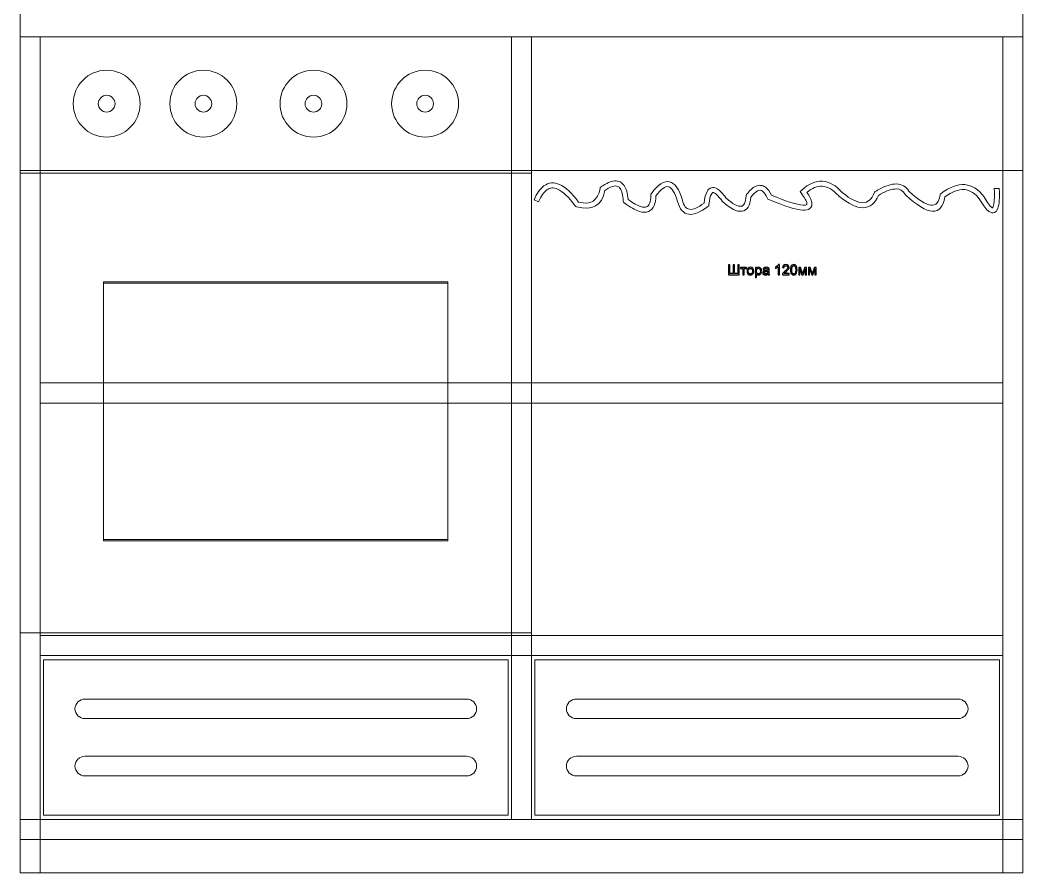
# Model space of a CAD drawing. Header units: millimetres. Extents: x -1744 to 2824, y -3870 to 2862.
# Drawn here: x 23 to 623, y 1862 to 2372 of the extents above; entities that cross this region are included whole.
import ezdxf

# ---------------------------------------------------------------- set-up
doc = ezdxf.new("R2010")
doc.units = ezdxf.units.MM
doc.header["$MEASUREMENT"] = 0
doc.layers.add('layer 1', color=7, linetype='Continuous')

msp = doc.modelspace()

# ---------------------------------------------------------------- linework, layer by layer
at = {"layer": 'layer 1', "color": 8, "lineweight": 20}
for points in [[(22.9706, 2361.7149), (622.9706, 2361.7149), (622.9706, 2381.7149), (22.9706, 2381.7149), (22.9706, 2361.7149)], [(22.9706, 1861.7149), (34.9706, 1861.7149), (34.9706, 2361.7149), (22.9706, 2361.7149), (22.9706, 1861.7149)], [(316.9706, 1893.7149), (328.9706, 1893.7149), (328.9706, 2361.7149), (316.9706, 2361.7149), (316.9706, 1893.7149)], [(610.9706, 1861.7149), (622.9706, 1861.7149), (622.9706, 2361.7149), (610.9706, 2361.7149), (610.9706, 1861.7149)], [(34.9706, 2142.7149), (610.9706, 2142.7149), (610.9706, 2154.7149), (34.9706, 2154.7149), (34.9706, 2142.7149)], [(34.9706, 1991.7149), (610.9706, 1991.7149), (610.9706, 2003.7149), (34.9706, 2003.7149), (34.9706, 1991.7149)], [(22.9706, 1881.7149), (622.9706, 1881.7149), (622.9706, 1893.7149), (22.9706, 1893.7149), (22.9706, 1881.7149)]]:
    msp.add_lwpolyline(points, close=True, dxfattribs=at)
at = {"layer": 'layer 1', "color": 253, "lineweight": 20}
msp.add_lwpolyline([(22.9706, 2281.7149), (622.9706, 2281.7149), (622.9706, 2361.7149), (22.9706, 2361.7149), (22.9706, 2281.7149)], close=True, dxfattribs=at)
at = {"layer": 'layer 1', "color": 242, "lineweight": 20}
msp.add_lwpolyline([(72.9705, 2060.2149), (278.9705, 2060.2149), (278.9705, 2215.2149), (72.9705, 2215.2149), (72.9705, 2060.2149)], close=True, dxfattribs=at)
at = {"layer": 'layer 1', "color": 250, "lineweight": 20}
msp.add_open_spline([(176.1369, 2782.2516), (190.3444, 2827.6287), (250.6866, 2861.7149), (322.9706, 2861.7149), (322.9706, 2861.7149), (395.2546, 2861.7149), (455.5968, 2827.6287), (469.8043, 2782.2516), (469.8043, 2782.2516), (470.4005, 2780.3474), (471.9504, 2779.0437), (473.9291, 2778.7866), (473.9291, 2778.7866), (475.9062, 2778.5297), (477.7386, 2779.392), (478.8019, 2781.0782), (478.8019, 2781.0782), (488.6797, 2796.7417), (586.2817, 2822.3464), (622.9706, 2721.7149), (622.9706, 2721.7149), (622.9706, 2721.7149), (622.9706, 1861.7149), (622.9706, 1861.7149), (622.9706, 1861.7149), (622.9706, 1861.7149), (322.9706, 1861.7149), (322.9706, 1861.7149), (322.9706, 1861.7149), (322.9706, 1861.7149), (22.9706, 1861.7149), (22.9706, 1861.7149), (22.9706, 1861.7149), (22.9706, 1861.7149), (22.9706, 2721.7149), (22.9706, 2721.7149), (22.9706, 2721.7149), (59.6595, 2822.3464), (157.2615, 2796.7417), (167.1393, 2781.0782), (167.1393, 2781.0782), (168.2026, 2779.392), (170.035, 2778.5297), (172.0121, 2778.7866), (172.0121, 2778.7866), (173.9908, 2779.0437), (175.5407, 2780.3474), (176.1369, 2782.2516)], degree=3, knots=[0, 0, 0, 0, 0.07692308, 0.07692308, 0.07692308, 0.07692308, 0.15384615, 0.15384615, 0.15384615, 0.15384615, 0.23076923, 0.23076923, 0.23076923, 0.23076923, 0.30769231, 0.30769231, 0.30769231, 0.30769231, 0.38461538, 0.38461538, 0.38461538, 0.38461538, 0.46153846, 0.46153846, 0.46153846, 0.46153846, 0.53846154, 0.53846154, 0.53846154, 0.53846154, 0.61538462, 0.61538462, 0.61538462, 0.61538462, 0.69230769, 0.69230769, 0.69230769, 0.69230769, 0.76923077, 0.76923077, 0.76923077, 0.76923077, 0.84615385, 0.84615385, 0.84615385, 0.84615385, 1, 1, 1, 1], dxfattribs=at)
at = {"layer": 'layer 1', "color": 8, "lineweight": 20}
for points in [[(74.7847, 2341.7149), (85.8304, 2341.7149), (94.7847, 2332.7607), (94.7847, 2321.7149), (94.7847, 2321.7149), (94.7847, 2310.6691), (85.8304, 2301.7149), (74.7847, 2301.7149), (74.7847, 2301.7149), (63.739, 2301.7149), (54.7847, 2310.6691), (54.7847, 2321.7149), (54.7847, 2321.7149), (54.7847, 2332.7607), (63.739, 2341.7149), (74.7847, 2341.7149)], [(132.6403, 2341.7149), (143.686, 2341.7149), (152.6403, 2332.7607), (152.6403, 2321.7149), (152.6403, 2321.7149), (152.6403, 2310.6691), (143.686, 2301.7149), (132.6403, 2301.7149), (132.6403, 2301.7149), (121.5946, 2301.7149), (112.6403, 2310.6691), (112.6403, 2321.7149), (112.6403, 2321.7149), (112.6403, 2332.7607), (121.5946, 2341.7149), (132.6403, 2341.7149)], [(198.5091, 2341.7149), (209.5548, 2341.7149), (218.5091, 2332.7607), (218.5091, 2321.7149), (218.5091, 2321.7149), (218.5091, 2310.6691), (209.5548, 2301.7149), (198.5091, 2301.7149), (198.5091, 2301.7149), (187.4634, 2301.7149), (178.5091, 2310.6691), (178.5091, 2321.7149), (178.5091, 2321.7149), (178.5091, 2332.7607), (187.4634, 2341.7149), (198.5091, 2341.7149)], [(265.2925, 2341.7149), (276.3382, 2341.7149), (285.2925, 2332.7607), (285.2925, 2321.7149), (285.2925, 2321.7149), (285.2925, 2310.6691), (276.3382, 2301.7149), (265.2925, 2301.7149), (265.2925, 2301.7149), (254.2468, 2301.7149), (245.2925, 2310.6691), (245.2925, 2321.7149), (245.2925, 2321.7149), (245.2925, 2332.7607), (254.2468, 2341.7149), (265.2925, 2341.7149)], [(74.7847, 2326.7149), (77.5461, 2326.7149), (79.7847, 2324.4763), (79.7847, 2321.7149), (79.7847, 2321.7149), (79.7847, 2318.9534), (77.5461, 2316.7149), (74.7847, 2316.7149), (74.7847, 2316.7149), (72.0233, 2316.7149), (69.7847, 2318.9534), (69.7847, 2321.7149), (69.7847, 2321.7149), (69.7847, 2324.4763), (72.0233, 2326.7149), (74.7847, 2326.7149)], [(132.6403, 2326.7149), (135.4017, 2326.7149), (137.6403, 2324.4763), (137.6403, 2321.7149), (137.6403, 2321.7149), (137.6403, 2318.9534), (135.4017, 2316.7149), (132.6403, 2316.7149), (132.6403, 2316.7149), (129.8789, 2316.7149), (127.6403, 2318.9534), (127.6403, 2321.7149), (127.6403, 2321.7149), (127.6403, 2324.4763), (129.8789, 2326.7149), (132.6403, 2326.7149)], [(198.5091, 2326.7149), (201.2705, 2326.7149), (203.5091, 2324.4763), (203.5091, 2321.7149), (203.5091, 2321.7149), (203.5091, 2318.9534), (201.2705, 2316.7149), (198.5091, 2316.7149), (198.5091, 2316.7149), (195.7477, 2316.7149), (193.5091, 2318.9534), (193.5091, 2321.7149), (193.5091, 2321.7149), (193.5091, 2324.4763), (195.7477, 2326.7149), (198.5091, 2326.7149)], [(265.2925, 2326.7149), (268.0539, 2326.7149), (270.2925, 2324.4763), (270.2925, 2321.7149), (270.2925, 2321.7149), (270.2925, 2318.9534), (268.0539, 2316.7149), (265.2925, 2316.7149), (265.2925, 2316.7149), (262.5311, 2316.7149), (260.2925, 2318.9534), (260.2925, 2321.7149), (260.2925, 2321.7149), (260.2925, 2324.4763), (262.5311, 2326.7149), (265.2925, 2326.7149)]]:
    msp.add_open_spline(points, degree=3, knots=[0, 0, 0, 0, 0.2, 0.2, 0.2, 0.2, 0.4, 0.4, 0.4, 0.4, 0.6, 0.6, 0.6, 0.6, 1, 1, 1, 1], dxfattribs=at)
at = {"layer": 'layer 1', "color": 9, "lineweight": 20}
for points in [[(22.9705, 2280.2149), (22.9705, 2280.2149), (328.9706, 2280.2149), (328.9706, 2280.2149), (328.9706, 2280.2149), (328.9706, 2280.2149), (328.9706, 2005.2149), (328.9706, 2005.2149), (328.9706, 2005.2149), (328.9706, 2005.2149), (22.9705, 2005.2149), (22.9705, 2005.2149), (22.9705, 2005.2149), (22.9705, 2005.2149), (22.9705, 2280.2149), (22.9705, 2280.2149)], [(72.9705, 2214.4325), (72.9705, 2214.4325), (278.9705, 2214.4325), (278.9705, 2214.4325), (278.9705, 2214.4325), (278.9705, 2214.4325), (278.9705, 2061.1052), (278.9705, 2061.1052), (278.9705, 2061.1052), (278.9705, 2061.1052), (72.9705, 2061.1052), (72.9705, 2061.1052), (72.9705, 2061.1052), (72.9705, 2061.1052), (72.9705, 2214.4325), (72.9705, 2214.4325)]]:
    msp.add_open_spline(points, degree=3, knots=[0, 0, 0, 0, 0.2, 0.2, 0.2, 0.2, 0.4, 0.4, 0.4, 0.4, 0.6, 0.6, 0.6, 0.6, 1, 1, 1, 1], dxfattribs=at)
at = {"layer": 'layer 1', "color": 254, "lineweight": 9}
msp.add_open_spline([(330.4723, 2264.2339), (332.1875, 2268.1215), (334.1518, 2270.8829), (336.3647, 2272.5177), (336.3647, 2272.5177), (337.7746, 2273.5593), (339.275, 2274.1501), (340.8653, 2274.29), (340.8653, 2274.29), (342.4313, 2274.4277), (344.0573, 2274.1248), (345.7427, 2273.3812), (345.7427, 2273.3812), (349.2445, 2271.8364), (353.0518, 2268.32), (357.1642, 2262.8337), (357.1642, 2262.8337), (364.4834, 2261.023), (368.7665, 2263.724), (370.0119, 2270.938), (370.0119, 2270.938), (370.0119, 2270.938), (370.1158, 2271.5402), (370.1158, 2271.5402), (370.1158, 2271.5402), (370.1158, 2271.5402), (370.6155, 2271.8989), (370.6155, 2271.8989), (370.6155, 2271.8989), (373.7488, 2274.1478), (376.4561, 2275.3467), (378.7367, 2275.4949), (378.7367, 2275.4949), (379.9032, 2275.5707), (380.9634, 2275.3817), (381.9167, 2274.9279), (381.9167, 2274.9279), (382.8639, 2274.4769), (383.6816, 2273.7721), (384.3692, 2272.8143), (384.3692, 2272.8143), (385.6858, 2270.9799), (386.5008, 2268.1827), (386.8142, 2264.4234), (386.8142, 2264.4234), (389.8175, 2262.2106), (392.3469, 2260.782), (394.4014, 2260.1383), (394.4014, 2260.1383), (395.8114, 2259.6966), (396.9378, 2259.6404), (397.7803, 2259.9696), (397.7803, 2259.9696), (398.5499, 2260.2703), (399.1517, 2260.9519), (399.5852, 2262.0138), (399.5852, 2262.0138), (400.0995, 2263.2737), (400.3731, 2264.9946), (400.4059, 2267.1758), (400.4059, 2267.1758), (400.4059, 2267.1758), (400.4132, 2267.664), (400.4132, 2267.664), (400.4132, 2267.664), (400.4132, 2267.664), (400.6988, 2268.0488), (400.6988, 2268.0488), (400.6988, 2268.0488), (404.6538, 2273.3797), (408.269, 2275.6812), (411.544, 2274.9531), (411.544, 2274.9531), (414.771, 2274.2357), (417.3259, 2270.598), (419.2084, 2264.0406), (419.2084, 2264.0406), (419.2084, 2264.0406), (419.2201, 2263.9995), (419.2201, 2263.9995), (419.2201, 2263.9995), (420.0764, 2260.6434), (421.4902, 2258.8337), (423.4613, 2258.5708), (423.4613, 2258.5708), (425.5984, 2258.2857), (428.5154, 2259.5322), (432.2117, 2262.3099), (432.2117, 2262.3099), (432.5433, 2265.3983), (433.1243, 2267.6824), (433.9547, 2269.1618), (433.9547, 2269.1618), (434.6448, 2270.3914), (435.529, 2271.152), (436.6065, 2271.443), (436.6065, 2271.443), (437.6747, 2271.7313), (438.8187, 2271.5183), (440.0378, 2270.8042), (440.0378, 2270.8042), (441.5882, 2269.8959), (443.3482, 2268.0803), (445.3174, 2265.358), (445.3174, 2265.358), (449.399, 2261.7389), (452.4198, 2260.0708), (454.3785, 2260.3546), (454.3785, 2260.3546), (456.0228, 2260.5928), (457.0053, 2262.6648), (457.3256, 2266.5698), (457.3256, 2266.5698), (457.3256, 2266.5698), (457.3603, 2266.9936), (457.3603, 2266.9936), (457.3603, 2266.9936), (457.3603, 2266.9936), (457.6127, 2267.3374), (457.6127, 2267.3374), (457.6127, 2267.3374), (459.4319, 2269.8164), (461.2046, 2271.4642), (462.9301, 2272.2802), (462.9301, 2272.2802), (463.97, 2272.7719), (465.001, 2272.9715), (466.0224, 2272.8787), (466.0224, 2272.8787), (467.0496, 2272.7854), (468.0236, 2272.4009), (468.9437, 2271.7257), (468.9437, 2271.7257), (470.275, 2270.7488), (471.4996, 2269.144), (472.6171, 2266.9121), (472.6171, 2266.9121), (481.5702, 2263.1963), (487.8325, 2261.2482), (491.4023, 2261.0684), (491.4023, 2261.0684), (492.5194, 2261.0122), (493.2575, 2261.1173), (493.6156, 2261.3837), (493.6156, 2261.3837), (493.7633, 2261.4936), (493.7995, 2261.7639), (493.7238, 2262.1939), (493.7238, 2262.1939), (493.4942, 2263.4979), (492.3989, 2265.438), (490.4385, 2268.0139), (490.4385, 2268.0139), (490.4385, 2268.0139), (489.6069, 2269.1066), (489.6069, 2269.1066), (489.6069, 2269.1066), (489.6069, 2269.1066), (490.6202, 2270.0295), (490.6202, 2270.0295), (490.6202, 2270.0295), (494.8025, 2273.8389), (498.9568, 2275.6127), (503.0828, 2275.3508), (503.0828, 2275.3508), (507.1641, 2275.0917), (511.0978, 2272.8413), (514.8834, 2268.6007), (514.8834, 2268.6007), (519.9392, 2264.4919), (524.0693, 2262.4633), (527.2731, 2262.5157), (527.2731, 2262.5157), (530.1961, 2262.5636), (532.4332, 2264.53), (533.9838, 2268.4145), (533.9838, 2268.4145), (533.9838, 2268.4145), (534.1678, 2268.8757), (534.1678, 2268.8757), (534.1678, 2268.8757), (534.1678, 2268.8757), (534.5873, 2269.1352), (534.5873, 2269.1352), (534.5873, 2269.1352), (535.1707, 2269.4963), (535.766, 2269.8483), (536.3724, 2270.1909), (536.3724, 2270.1909), (540.6118, 2272.586), (544.2318, 2273.755), (547.2317, 2273.6975), (547.2317, 2273.6975), (550.511, 2273.6348), (553.0259, 2272.1893), (554.7758, 2269.3614), (554.7758, 2269.3614), (554.7758, 2269.3614), (554.894, 2269.1644), (554.894, 2269.1644), (554.894, 2269.1644), (565.9719, 2259.0757), (572.1417, 2258.3586), (573.4011, 2267.0162), (573.4011, 2267.0162), (573.4011, 2267.0162), (573.4901, 2267.6281), (573.4901, 2267.6281), (573.4901, 2267.6281), (573.4901, 2267.6281), (573.987, 2268.0006), (573.987, 2268.0006), (573.987, 2268.0006), (579.1259, 2271.8536), (583.8499, 2273.6195), (588.1586, 2273.298), (588.1586, 2273.298), (592.5582, 2272.9697), (596.4164, 2270.5084), (599.7326, 2265.9145), (599.7326, 2265.9145), (599.7326, 2265.9145), (599.7871, 2265.839), (599.7871, 2265.839), (599.7871, 2265.839), (599.7871, 2265.839), (599.8146, 2265.7915), (599.8146, 2265.7915), (599.8146, 2265.7915), (601.7074, 2262.5202), (603.2249, 2260.4804), (604.3663, 2259.6727), (604.3663, 2259.6727), (604.6195, 2259.4935), (604.7528, 2259.4063), (604.7656, 2259.4113), (604.7656, 2259.4113), (604.8551, 2259.4464), (604.9849, 2259.6973), (605.1545, 2260.1633), (605.1545, 2260.1633), (605.8231, 2262.0015), (606.0533, 2265.6092), (605.845, 2270.986), (605.845, 2270.986), (605.845, 2270.986), (608.8332, 2271.0914), (608.8332, 2271.0914), (608.8332, 2271.0914), (609.0565, 2265.3276), (608.7678, 2261.3449), (607.9671, 2259.1437), (607.9671, 2259.1437), (607.4882, 2257.8276), (606.7843, 2256.9868), (605.8554, 2256.6223), (605.8554, 2256.6223), (604.8498, 2256.2274), (603.7791, 2256.4316), (602.6437, 2257.2351), (602.6437, 2257.2351), (601.1429, 2258.2971), (599.3463, 2260.6325), (597.2547, 2264.24), (597.2547, 2264.24), (594.4995, 2268.0284), (591.3932, 2270.0518), (587.936, 2270.3098), (587.936, 2270.3098), (584.4946, 2270.5666), (580.605, 2269.1195), (576.2676, 2265.9696), (576.2676, 2265.9696), (574.2861, 2254.1731), (566.4334, 2254.5544), (552.7092, 2267.1149), (552.7092, 2267.1149), (552.7092, 2267.1149), (552.5343, 2267.275), (552.5343, 2267.275), (552.5343, 2267.275), (552.5343, 2267.275), (552.4162, 2267.4841), (552.4162, 2267.4841), (552.4162, 2267.4841), (552.3705, 2267.5651), (552.3092, 2267.6676), (552.2328, 2267.791), (552.2328, 2267.791), (551.0549, 2269.6947), (549.372, 2270.6675), (547.1849, 2270.7093), (547.1849, 2270.7093), (544.7184, 2270.7565), (541.6024, 2269.7165), (537.8372, 2267.5893), (537.8372, 2267.5893), (537.4358, 2267.3626), (537.0125, 2267.1139), (536.5677, 2266.8436), (536.5677, 2266.8436), (534.5207, 2262.0339), (531.438, 2259.5949), (527.3199, 2259.5275), (527.3199, 2259.5275), (523.3691, 2259.4629), (518.5655, 2261.7373), (512.9097, 2266.3508), (512.9097, 2266.3508), (512.9097, 2266.3508), (512.8191, 2266.4247), (512.8191, 2266.4247), (512.8191, 2266.4247), (512.8191, 2266.4247), (512.734, 2266.5208), (512.734, 2266.5208), (512.734, 2266.5208), (509.4701, 2270.2061), (506.1903, 2272.1534), (502.8952, 2272.3626), (502.8952, 2272.3626), (499.9272, 2272.5511), (496.8463, 2271.329), (493.6531, 2268.6972), (493.6531, 2268.6972), (495.3966, 2266.2512), (496.4048, 2264.2551), (496.677, 2262.7095), (496.677, 2262.7095), (496.965, 2261.0734), (496.5383, 2259.8305), (495.3968, 2258.9813), (495.3968, 2258.9813), (494.4657, 2258.2886), (493.0871, 2257.9883), (491.2617, 2258.0802), (491.2617, 2258.0802), (487.2625, 2258.2816), (480.4901, 2260.3765), (470.9455, 2264.3643), (470.9455, 2264.3643), (470.9455, 2264.3643), (470.4128, 2264.5869), (470.4128, 2264.5869), (470.4128, 2264.5869), (470.4128, 2264.5869), (470.1662, 2265.1084), (470.1662, 2265.1084), (470.1662, 2265.1084), (469.197, 2267.1579), (468.1995, 2268.5593), (467.1741, 2269.3117), (467.1741, 2269.3117), (466.696, 2269.6625), (466.222, 2269.8595), (465.7528, 2269.9021), (465.7528, 2269.9021), (465.2776, 2269.9452), (464.7624, 2269.8356), (464.2075, 2269.5732), (464.2075, 2269.5732), (463.0093, 2269.0066), (461.6981, 2267.7821), (460.2745, 2265.9003), (460.2745, 2265.9003), (459.7635, 2260.6818), (457.9388, 2257.8445), (454.8003, 2257.3898), (454.8003, 2257.3898), (451.9075, 2256.9706), (448.0458, 2258.913), (443.2158, 2263.2169), (443.2158, 2263.2169), (443.2158, 2263.2169), (443.1042, 2263.3163), (443.1042, 2263.3163), (443.1042, 2263.3163), (443.1042, 2263.3163), (442.999, 2263.463), (442.999, 2263.463), (442.999, 2263.463), (441.2311, 2265.9269), (439.74, 2267.5147), (438.526, 2268.226), (438.526, 2268.226), (438.0339, 2268.5143), (437.6517, 2268.6217), (437.3799, 2268.5484), (437.3799, 2268.5484), (437.1175, 2268.4775), (436.8466, 2268.1937), (436.5679, 2267.697), (436.5679, 2267.697), (435.8811, 2266.4733), (435.3991, 2264.3671), (435.1222, 2261.379), (435.1222, 2261.379), (435.1222, 2261.379), (435.0618, 2260.7281), (435.0618, 2260.7281), (435.0618, 2260.7281), (435.0618, 2260.7281), (434.548, 2260.3302), (434.548, 2260.3302), (434.548, 2260.3302), (429.9539, 2256.7732), (426.1293, 2255.1985), (423.0745, 2255.606), (423.0745, 2255.606), (419.7584, 2256.0484), (417.5055, 2258.5979), (416.3158, 2263.2541), (416.3158, 2263.2541), (414.7626, 2268.6503), (412.957, 2271.5778), (410.8994, 2272.0351), (410.8994, 2272.0351), (408.9451, 2272.4695), (406.4395, 2270.6719), (403.3826, 2266.6426), (403.3826, 2266.6426), (403.3092, 2264.2929), (402.9691, 2262.3746), (402.3626, 2260.8888), (402.3626, 2260.8888), (401.6038, 2259.0301), (400.4395, 2257.7939), (398.8701, 2257.1806), (398.8701, 2257.1806), (397.3736, 2256.5958), (395.5868, 2256.6285), (393.5108, 2257.2789), (393.5108, 2257.2789), (391.0011, 2258.0651), (387.9872, 2259.784), (384.4697, 2262.4351), (384.4697, 2262.4351), (384.4697, 2262.4351), (383.9227, 2262.8474), (383.9227, 2262.8474), (383.9227, 2262.8474), (383.9227, 2262.8474), (383.8779, 2263.5366), (383.8779, 2263.5366), (383.8779, 2263.5366), (383.6473, 2267.0822), (383.0024, 2269.5929), (381.9434, 2271.0683), (381.9434, 2271.0683), (381.561, 2271.6011), (381.1222, 2271.9855), (380.6277, 2272.2209), (380.6277, 2272.2209), (380.1392, 2272.4534), (379.5712, 2272.5487), (378.9243, 2272.5067), (378.9243, 2272.5067), (377.3178, 2272.4023), (375.2929, 2271.5058), (372.8505, 2269.8177), (372.8505, 2269.8177), (371.0668, 2260.7478), (365.4156, 2257.4968), (355.896, 2260.0665), (355.896, 2260.0665), (355.896, 2260.0665), (355.3922, 2260.2025), (355.3922, 2260.2025), (355.3922, 2260.2025), (355.3922, 2260.2025), (355.0815, 2260.6232), (355.0815, 2260.6232), (355.0815, 2260.6232), (351.1634, 2265.9272), (347.6479, 2269.266), (344.5357, 2270.639), (344.5357, 2270.639), (343.3226, 2271.1742), (342.1848, 2271.3952), (341.1231, 2271.3018), (341.1231, 2271.3018), (340.0856, 2271.2106), (339.093, 2270.815), (338.1459, 2270.1153), (338.1459, 2270.1153), (336.3618, 2268.7973), (334.7178, 2266.4343), (333.2145, 2263.0269), (333.2145, 2263.0269), (333.2145, 2263.0269), (330.4723, 2264.2339), (330.4723, 2264.2339)], degree=3, knots=[0, 0, 0, 0, 0.00806452, 0.00806452, 0.00806452, 0.00806452, 0.01612903, 0.01612903, 0.01612903, 0.01612903, 0.02419355, 0.02419355, 0.02419355, 0.02419355, 0.03225806, 0.03225806, 0.03225806, 0.03225806, 0.04032258, 0.04032258, 0.04032258, 0.04032258, 0.0483871, 0.0483871, 0.0483871, 0.0483871, 0.05645161, 0.05645161, 0.05645161, 0.05645161, 0.06451613, 0.06451613, 0.06451613, 0.06451613, 0.07258065, 0.07258065, 0.07258065, 0.07258065, 0.08064516, 0.08064516, 0.08064516, 0.08064516, 0.08870968, 0.08870968, 0.08870968, 0.08870968, 0.09677419, 0.09677419, 0.09677419, 0.09677419, 0.10483871, 0.10483871, 0.10483871, 0.10483871, 0.11290323, 0.11290323, 0.11290323, 0.11290323, 0.12096774, 0.12096774, 0.12096774, 0.12096774, 0.12903226, 0.12903226, 0.12903226, 0.12903226, 0.13709677, 0.13709677, 0.13709677, 0.13709677, 0.14516129, 0.14516129, 0.14516129, 0.14516129, 0.15322581, 0.15322581, 0.15322581, 0.15322581, 0.16129032, 0.16129032, 0.16129032, 0.16129032, 0.16935484, 0.16935484, 0.16935484, 0.16935484, 0.17741935, 0.17741935, 0.17741935, 0.17741935, 0.18548387, 0.18548387, 0.18548387, 0.18548387, 0.19354839, 0.19354839, 0.19354839, 0.19354839, 0.2016129, 0.2016129, 0.2016129, 0.2016129, 0.20967742, 0.20967742, 0.20967742, 0.20967742, 0.21774194, 0.21774194, 0.21774194, 0.21774194, 0.22580645, 0.22580645, 0.22580645, 0.22580645, 0.23387097, 0.23387097, 0.23387097, 0.23387097, 0.24193548, 0.24193548, 0.24193548, 0.24193548, 0.25, 0.25, 0.25, 0.25, 0.25806452, 0.25806452, 0.25806452, 0.25806452, 0.26612903, 0.26612903, 0.26612903, 0.26612903, 0.27419355, 0.27419355, 0.27419355, 0.27419355, 0.28225806, 0.28225806, 0.28225806, 0.28225806, 0.29032258, 0.29032258, 0.29032258, 0.29032258, 0.2983871, 0.2983871, 0.2983871, 0.2983871, 0.30645161, 0.30645161, 0.30645161, 0.30645161, 0.31451613, 0.31451613, 0.31451613, 0.31451613, 0.32258065, 0.32258065, 0.32258065, 0.32258065, 0.33064516, 0.33064516, 0.33064516, 0.33064516, 0.33870968, 0.33870968, 0.33870968, 0.33870968, 0.34677419, 0.34677419, 0.34677419, 0.34677419, 0.35483871, 0.35483871, 0.35483871, 0.35483871, 0.36290323, 0.36290323, 0.36290323, 0.36290323, 0.37096774, 0.37096774, 0.37096774, 0.37096774, 0.37903226, 0.37903226, 0.37903226, 0.37903226, 0.38709677, 0.38709677, 0.38709677, 0.38709677, 0.39516129, 0.39516129, 0.39516129, 0.39516129, 0.40322581, 0.40322581, 0.40322581, 0.40322581, 0.41129032, 0.41129032, 0.41129032, 0.41129032, 0.41935484, 0.41935484, 0.41935484, 0.41935484, 0.42741935, 0.42741935, 0.42741935, 0.42741935, 0.43548387, 0.43548387, 0.43548387, 0.43548387, 0.44354839, 0.44354839, 0.44354839, 0.44354839, 0.4516129, 0.4516129, 0.4516129, 0.4516129, 0.45967742, 0.45967742, 0.45967742, 0.45967742, 0.46774194, 0.46774194, 0.46774194, 0.46774194, 0.47580645, 0.47580645, 0.47580645, 0.47580645, 0.48387097, 0.48387097, 0.48387097, 0.48387097, 0.49193548, 0.49193548, 0.49193548, 0.49193548, 0.5, 0.5, 0.5, 0.5, 0.50806452, 0.50806452, 0.50806452, 0.50806452, 0.51612903, 0.51612903, 0.51612903, 0.51612903, 0.52419355, 0.52419355, 0.52419355, 0.52419355, 0.53225806, 0.53225806, 0.53225806, 0.53225806, 0.54032258, 0.54032258, 0.54032258, 0.54032258, 0.5483871, 0.5483871, 0.5483871, 0.5483871, 0.55645161, 0.55645161, 0.55645161, 0.55645161, 0.56451613, 0.56451613, 0.56451613, 0.56451613, 0.57258065, 0.57258065, 0.57258065, 0.57258065, 0.58064516, 0.58064516, 0.58064516, 0.58064516, 0.58870968, 0.58870968, 0.58870968, 0.58870968, 0.59677419, 0.59677419, 0.59677419, 0.59677419, 0.60483871, 0.60483871, 0.60483871, 0.60483871, 0.61290323, 0.61290323, 0.61290323, 0.61290323, 0.62096774, 0.62096774, 0.62096774, 0.62096774, 0.62903226, 0.62903226, 0.62903226, 0.62903226, 0.63709677, 0.63709677, 0.63709677, 0.63709677, 0.64516129, 0.64516129, 0.64516129, 0.64516129, 0.65322581, 0.65322581, 0.65322581, 0.65322581, 0.66129032, 0.66129032, 0.66129032, 0.66129032, 0.66935484, 0.66935484, 0.66935484, 0.66935484, 0.67741935, 0.67741935, 0.67741935, 0.67741935, 0.68548387, 0.68548387, 0.68548387, 0.68548387, 0.69354839, 0.69354839, 0.69354839, 0.69354839, 0.7016129, 0.7016129, 0.7016129, 0.7016129, 0.70967742, 0.70967742, 0.70967742, 0.70967742, 0.71774194, 0.71774194, 0.71774194, 0.71774194, 0.72580645, 0.72580645, 0.72580645, 0.72580645, 0.73387097, 0.73387097, 0.73387097, 0.73387097, 0.74193548, 0.74193548, 0.74193548, 0.74193548, 0.75, 0.75, 0.75, 0.75, 0.75806452, 0.75806452, 0.75806452, 0.75806452, 0.76612903, 0.76612903, 0.76612903, 0.76612903, 0.77419355, 0.77419355, 0.77419355, 0.77419355, 0.78225806, 0.78225806, 0.78225806, 0.78225806, 0.79032258, 0.79032258, 0.79032258, 0.79032258, 0.7983871, 0.7983871, 0.7983871, 0.7983871, 0.80645161, 0.80645161, 0.80645161, 0.80645161, 0.81451613, 0.81451613, 0.81451613, 0.81451613, 0.82258065, 0.82258065, 0.82258065, 0.82258065, 0.83064516, 0.83064516, 0.83064516, 0.83064516, 0.83870968, 0.83870968, 0.83870968, 0.83870968, 0.84677419, 0.84677419, 0.84677419, 0.84677419, 0.85483871, 0.85483871, 0.85483871, 0.85483871, 0.86290323, 0.86290323, 0.86290323, 0.86290323, 0.87096774, 0.87096774, 0.87096774, 0.87096774, 0.87903226, 0.87903226, 0.87903226, 0.87903226, 0.88709677, 0.88709677, 0.88709677, 0.88709677, 0.89516129, 0.89516129, 0.89516129, 0.89516129, 0.90322581, 0.90322581, 0.90322581, 0.90322581, 0.91129032, 0.91129032, 0.91129032, 0.91129032, 0.91935484, 0.91935484, 0.91935484, 0.91935484, 0.92741935, 0.92741935, 0.92741935, 0.92741935, 0.93548387, 0.93548387, 0.93548387, 0.93548387, 0.94354839, 0.94354839, 0.94354839, 0.94354839, 0.9516129, 0.9516129, 0.9516129, 0.9516129, 0.95967742, 0.95967742, 0.95967742, 0.95967742, 0.96774194, 0.96774194, 0.96774194, 0.96774194, 0.97580645, 0.97580645, 0.97580645, 0.97580645, 0.98387097, 0.98387097, 0.98387097, 0.98387097, 1, 1, 1, 1], dxfattribs=at)
at = {"layer": 'layer 1', "color": 250}
for points, knots in [([(446.7369, 2225.4404), (446.7369, 2225.4404), (447.5412, 2225.4404), (447.5412, 2225.4404), (447.5412, 2225.4404), (447.5412, 2225.4404), (447.5412, 2220.0894), (447.5412, 2220.0894), (447.5412, 2220.0894), (447.5412, 2220.0894), (449.5478, 2220.0894), (449.5478, 2220.0894), (449.5478, 2220.0894), (449.5478, 2220.0894), (449.5478, 2225.4404), (449.5478, 2225.4404), (449.5478, 2225.4404), (449.5478, 2225.4404), (450.3522, 2225.4404), (450.3522, 2225.4404), (450.3522, 2225.4404), (450.3522, 2225.4404), (450.3522, 2220.0894), (450.3522, 2220.0894), (450.3522, 2220.0894), (450.3522, 2220.0894), (452.3588, 2220.0894), (452.3588, 2220.0894), (452.3588, 2220.0894), (452.3588, 2220.0894), (452.3588, 2225.4404), (452.3588, 2225.4404), (452.3588, 2225.4404), (452.3588, 2225.4404), (453.1631, 2225.4404), (453.1631, 2225.4404), (453.1631, 2225.4404), (453.1631, 2225.4404), (453.1631, 2219.3782), (453.1631, 2219.3782), (453.1631, 2219.3782), (453.1631, 2219.3782), (446.7369, 2219.3782), (446.7369, 2219.3782), (446.7369, 2219.3782), (446.7369, 2219.3782), (446.7369, 2225.4404), (446.7369, 2225.4404)], [0, 0, 0, 0, 0.07692308, 0.07692308, 0.07692308, 0.07692308, 0.15384615, 0.15384615, 0.15384615, 0.15384615, 0.23076923, 0.23076923, 0.23076923, 0.23076923, 0.30769231, 0.30769231, 0.30769231, 0.30769231, 0.38461538, 0.38461538, 0.38461538, 0.38461538, 0.46153846, 0.46153846, 0.46153846, 0.46153846, 0.53846154, 0.53846154, 0.53846154, 0.53846154, 0.61538462, 0.61538462, 0.61538462, 0.61538462, 0.69230769, 0.69230769, 0.69230769, 0.69230769, 0.76923077, 0.76923077, 0.76923077, 0.76923077, 0.84615385, 0.84615385, 0.84615385, 0.84615385, 1, 1, 1, 1]), ([(453.997, 2223.7724), (453.997, 2223.7724), (457.553, 2223.7724), (457.553, 2223.7724), (457.553, 2223.7724), (457.553, 2223.7724), (457.553, 2223.1543), (457.553, 2223.1543), (457.553, 2223.1543), (457.553, 2223.1543), (456.1476, 2223.1543), (456.1476, 2223.1543), (456.1476, 2223.1543), (456.1476, 2223.1543), (456.1476, 2219.3782), (456.1476, 2219.3782), (456.1476, 2219.3782), (456.1476, 2219.3782), (455.4025, 2219.3782), (455.4025, 2219.3782), (455.4025, 2219.3782), (455.4025, 2219.3782), (455.4025, 2223.1543), (455.4025, 2223.1543), (455.4025, 2223.1543), (455.4025, 2223.1543), (453.997, 2223.1543), (453.997, 2223.1543), (453.997, 2223.1543), (453.997, 2223.1543), (453.997, 2223.7724), (453.997, 2223.7724)], [0, 0, 0, 0, 0.11111111, 0.11111111, 0.11111111, 0.11111111, 0.22222222, 0.22222222, 0.22222222, 0.22222222, 0.33333333, 0.33333333, 0.33333333, 0.33333333, 0.44444444, 0.44444444, 0.44444444, 0.44444444, 0.55555556, 0.55555556, 0.55555556, 0.55555556, 0.66666667, 0.66666667, 0.66666667, 0.66666667, 0.77777778, 0.77777778, 0.77777778, 0.77777778, 1, 1, 1, 1]), ([(457.8903, 2221.5753), (457.8903, 2222.3867), (458.1161, 2222.9878), (458.569, 2223.3787), (458.569, 2223.3787), (458.9458, 2223.7033), (459.4073, 2223.8656), (459.9505, 2223.8656), (459.9505, 2223.8656), (460.5531, 2223.8656), (461.047, 2223.668), (461.4308, 2223.2729), (461.4308, 2223.2729), (461.8132, 2222.8792), (462.0051, 2222.3331), (462.0051, 2221.6374), (462.0051, 2221.6374), (462.0051, 2221.073), (461.9205, 2220.6299), (461.7511, 2220.3067), (461.7511, 2220.3067), (461.5818, 2219.9836), (461.3348, 2219.7324), (461.0103, 2219.5532), (461.0103, 2219.5532), (460.6871, 2219.374), (460.3329, 2219.2851), (459.9505, 2219.2851), (459.9505, 2219.2851), (459.3353, 2219.2851), (458.8386, 2219.4812), (458.459, 2219.8749), (458.459, 2219.8749), (458.0794, 2220.2686), (457.8903, 2220.8359), (457.8903, 2221.5753)], [0, 0, 0, 0, 0.1, 0.1, 0.1, 0.1, 0.2, 0.2, 0.2, 0.2, 0.3, 0.3, 0.3, 0.3, 0.4, 0.4, 0.4, 0.4, 0.5, 0.5, 0.5, 0.5, 0.6, 0.6, 0.6, 0.6, 0.7, 0.7, 0.7, 0.7, 0.8, 0.8, 0.8, 0.8, 1, 1, 1, 1]), ([(458.6523, 2221.5739), (458.6523, 2221.0123), (458.7751, 2220.5918), (459.0206, 2220.3138), (459.0206, 2220.3138), (459.2676, 2220.0344), (459.5766, 2219.8947), (459.9505, 2219.8947), (459.9505, 2219.8947), (460.3202, 2219.8947), (460.6279, 2220.0344), (460.8748, 2220.3152), (460.8748, 2220.3152), (461.1203, 2220.596), (461.2431, 2221.0236), (461.2431, 2221.5979), (461.2431, 2221.5979), (461.2431, 2222.1398), (461.1189, 2222.5504), (460.872, 2222.8284), (460.872, 2222.8284), (460.625, 2223.1078), (460.3174, 2223.2475), (459.9505, 2223.2475), (459.9505, 2223.2475), (459.5766, 2223.2475), (459.2676, 2223.1092), (459.0206, 2222.8312), (459.0206, 2222.8312), (458.7751, 2222.5532), (458.6523, 2222.1341), (458.6523, 2221.5739)], [0, 0, 0, 0, 0.11111111, 0.11111111, 0.11111111, 0.11111111, 0.22222222, 0.22222222, 0.22222222, 0.22222222, 0.33333333, 0.33333333, 0.33333333, 0.33333333, 0.44444444, 0.44444444, 0.44444444, 0.44444444, 0.55555556, 0.55555556, 0.55555556, 0.55555556, 0.66666667, 0.66666667, 0.66666667, 0.66666667, 0.77777778, 0.77777778, 0.77777778, 0.77777778, 1, 1, 1, 1]), ([(462.8786, 2217.6933), (462.8786, 2217.6933), (462.8786, 2223.7724), (462.8786, 2223.7724), (462.8786, 2223.7724), (462.8786, 2223.7724), (463.5559, 2223.7724), (463.5559, 2223.7724), (463.5559, 2223.7724), (463.5559, 2223.7724), (463.5559, 2223.1953), (463.5559, 2223.1953), (463.5559, 2223.1953), (463.7154, 2223.4182), (463.896, 2223.5861), (464.0978, 2223.6976), (464.0978, 2223.6976), (464.2982, 2223.8091), (464.5423, 2223.8656), (464.8288, 2223.8656), (464.8288, 2223.8656), (465.2041, 2223.8656), (465.5343, 2223.7696), (465.8208, 2223.5763), (465.8208, 2223.5763), (466.1072, 2223.3844), (466.3231, 2223.112), (466.4699, 2222.7621), (466.4699, 2222.7621), (466.6152, 2222.4107), (466.6886, 2222.0269), (466.6886, 2221.6078), (466.6886, 2221.6078), (466.6886, 2221.1604), (466.6082, 2220.7569), (466.4473, 2220.397), (466.4473, 2220.397), (466.2864, 2220.0386), (466.0522, 2219.7634), (465.7446, 2219.5715), (465.7446, 2219.5715), (465.4384, 2219.381), (465.1152, 2219.2851), (464.7766, 2219.2851), (464.7766, 2219.2851), (464.5282, 2219.2851), (464.3052, 2219.3373), (464.1091, 2219.4417), (464.1091, 2219.4417), (463.9115, 2219.5461), (463.7507, 2219.6774), (463.6237, 2219.8368), (463.6237, 2219.8368), (463.6237, 2219.8368), (463.6237, 2217.6933), (463.6237, 2217.6933), (463.6237, 2217.6933), (463.6237, 2217.6933), (462.8786, 2217.6933), (462.8786, 2217.6933)], [0, 0, 0, 0, 0.0625, 0.0625, 0.0625, 0.0625, 0.125, 0.125, 0.125, 0.125, 0.1875, 0.1875, 0.1875, 0.1875, 0.25, 0.25, 0.25, 0.25, 0.3125, 0.3125, 0.3125, 0.3125, 0.375, 0.375, 0.375, 0.375, 0.4375, 0.4375, 0.4375, 0.4375, 0.5, 0.5, 0.5, 0.5, 0.5625, 0.5625, 0.5625, 0.5625, 0.625, 0.625, 0.625, 0.625, 0.6875, 0.6875, 0.6875, 0.6875, 0.75, 0.75, 0.75, 0.75, 0.8125, 0.8125, 0.8125, 0.8125, 0.875, 0.875, 0.875, 0.875, 1, 1, 1, 1]), ([(463.5559, 2221.5485), (463.5559, 2220.9855), (463.6702, 2220.5692), (463.8974, 2220.2997), (463.8974, 2220.2997), (464.126, 2220.0301), (464.4026, 2219.8947), (464.7272, 2219.8947), (464.7272, 2219.8947), (465.0574, 2219.8947), (465.3396, 2220.0344), (465.5738, 2220.3138), (465.5738, 2220.3138), (465.8095, 2220.5932), (465.9266, 2221.025), (465.9266, 2221.6106), (465.9266, 2221.6106), (465.9266, 2222.1694), (465.8123, 2222.5871), (465.5823, 2222.8651), (465.5823, 2222.8651), (465.3523, 2223.1431), (465.0785, 2223.2813), (464.7596, 2223.2813), (464.7596, 2223.2813), (464.4435, 2223.2813), (464.1641, 2223.1332), (463.9214, 2222.8383), (463.9214, 2222.8383), (463.6773, 2222.5419), (463.5559, 2222.1129), (463.5559, 2221.5485)], [0, 0, 0, 0, 0.11111111, 0.11111111, 0.11111111, 0.11111111, 0.22222222, 0.22222222, 0.22222222, 0.22222222, 0.33333333, 0.33333333, 0.33333333, 0.33333333, 0.44444444, 0.44444444, 0.44444444, 0.44444444, 0.55555556, 0.55555556, 0.55555556, 0.55555556, 0.66666667, 0.66666667, 0.66666667, 0.66666667, 0.77777778, 0.77777778, 0.77777778, 0.77777778, 1, 1, 1, 1]), ([(470.4577, 2219.9285), (470.1811, 2219.6929), (469.9144, 2219.5278), (469.659, 2219.4304), (469.659, 2219.4304), (469.4036, 2219.333), (469.1299, 2219.2851), (468.8363, 2219.2851), (468.8363, 2219.2851), (468.3537, 2219.2851), (467.9826, 2219.4022), (467.723, 2219.6378), (467.723, 2219.6378), (467.4633, 2219.8721), (467.3335, 2220.1727), (467.3335, 2220.5381), (467.3335, 2220.5381), (467.3335, 2220.7526), (467.3829, 2220.9488), (467.4803, 2221.1266), (467.4803, 2221.1266), (467.579, 2221.3044), (467.7074, 2221.4455), (467.8655, 2221.5527), (467.8655, 2221.5527), (468.0249, 2221.66), (468.2027, 2221.7418), (468.4017, 2221.7969), (468.4017, 2221.7969), (468.5485, 2221.835), (468.77, 2221.8716), (469.0649, 2221.9083), (469.0649, 2221.9083), (469.6661, 2221.9789), (470.1106, 2222.065), (470.3942, 2222.1637), (470.3942, 2222.1637), (470.397, 2222.2653), (470.3984, 2222.3303), (470.3984, 2222.3571), (470.3984, 2222.3571), (470.3984, 2222.659), (470.3279, 2222.8721), (470.1868, 2222.9963), (470.1868, 2222.9963), (469.9963, 2223.1642), (469.7126, 2223.2475), (469.3373, 2223.2475), (469.3373, 2223.2475), (468.9859, 2223.2475), (468.7263, 2223.1854), (468.5598, 2223.0626), (468.5598, 2223.0626), (468.3918, 2222.9399), (468.2691, 2222.7225), (468.1886, 2222.4093), (468.1886, 2222.4093), (468.1886, 2222.4093), (467.4605, 2222.5109), (467.4605, 2222.5109), (467.4605, 2222.5109), (467.5268, 2222.8227), (467.6355, 2223.0753), (467.7879, 2223.2672), (467.7879, 2223.2672), (467.9403, 2223.4591), (468.1604, 2223.6059), (468.4483, 2223.7103), (468.4483, 2223.7103), (468.7347, 2223.8133), (469.0692, 2223.8656), (469.4474, 2223.8656), (469.4474, 2223.8656), (469.8227, 2223.8656), (470.1289, 2223.8218), (470.3646, 2223.7329), (470.3646, 2223.7329), (470.5988, 2223.644), (470.7724, 2223.5339), (470.8825, 2223.3999), (470.8825, 2223.3999), (470.9925, 2223.2658), (471.0701, 2223.0965), (471.1153, 2222.8919), (471.1153, 2222.8919), (471.1393, 2222.7649), (471.152, 2222.5363), (471.152, 2222.2075), (471.152, 2222.2075), (471.152, 2222.2075), (471.152, 2221.2197), (471.152, 2221.2197), (471.152, 2221.2197), (471.152, 2220.5297), (471.1675, 2220.0936), (471.1985, 2219.9088), (471.1985, 2219.9088), (471.2282, 2219.7239), (471.2903, 2219.5475), (471.3806, 2219.3782), (471.3806, 2219.3782), (471.3806, 2219.3782), (470.6016, 2219.3782), (470.6016, 2219.3782), (470.6016, 2219.3782), (470.5269, 2219.5348), (470.4789, 2219.7183), (470.4577, 2219.9285)], [0, 0, 0, 0, 0.03571429, 0.03571429, 0.03571429, 0.03571429, 0.07142857, 0.07142857, 0.07142857, 0.07142857, 0.10714286, 0.10714286, 0.10714286, 0.10714286, 0.14285714, 0.14285714, 0.14285714, 0.14285714, 0.17857143, 0.17857143, 0.17857143, 0.17857143, 0.21428571, 0.21428571, 0.21428571, 0.21428571, 0.25, 0.25, 0.25, 0.25, 0.28571429, 0.28571429, 0.28571429, 0.28571429, 0.32142857, 0.32142857, 0.32142857, 0.32142857, 0.35714286, 0.35714286, 0.35714286, 0.35714286, 0.39285714, 0.39285714, 0.39285714, 0.39285714, 0.42857143, 0.42857143, 0.42857143, 0.42857143, 0.46428571, 0.46428571, 0.46428571, 0.46428571, 0.5, 0.5, 0.5, 0.5, 0.53571429, 0.53571429, 0.53571429, 0.53571429, 0.57142857, 0.57142857, 0.57142857, 0.57142857, 0.60714286, 0.60714286, 0.60714286, 0.60714286, 0.64285714, 0.64285714, 0.64285714, 0.64285714, 0.67857143, 0.67857143, 0.67857143, 0.67857143, 0.71428571, 0.71428571, 0.71428571, 0.71428571, 0.75, 0.75, 0.75, 0.75, 0.78571429, 0.78571429, 0.78571429, 0.78571429, 0.82142857, 0.82142857, 0.82142857, 0.82142857, 0.85714286, 0.85714286, 0.85714286, 0.85714286, 0.89285714, 0.89285714, 0.89285714, 0.89285714, 0.92857143, 0.92857143, 0.92857143, 0.92857143, 1, 1, 1, 1]), ([(470.3984, 2221.5795), (470.1275, 2221.4695), (469.7211, 2221.3763), (469.1792, 2221.3001), (469.1792, 2221.3001), (468.8716, 2221.2564), (468.6543, 2221.207), (468.5273, 2221.152), (468.5273, 2221.152), (468.4003, 2221.0969), (468.3029, 2221.0165), (468.2338, 2220.9121), (468.2338, 2220.9121), (468.1646, 2220.8063), (468.1294, 2220.6891), (468.1294, 2220.5593), (468.1294, 2220.5593), (468.1294, 2220.3632), (468.2042, 2220.1981), (468.3551, 2220.0668), (468.3551, 2220.0668), (468.5061, 2219.9356), (468.7263, 2219.8693), (469.0156, 2219.8693), (469.0156, 2219.8693), (469.302, 2219.8693), (469.5574, 2219.9314), (469.7818, 2220.0569), (469.7818, 2220.0569), (470.0047, 2220.1811), (470.1698, 2220.3519), (470.2743, 2220.5678), (470.2743, 2220.5678), (470.3547, 2220.7357), (470.3942, 2220.9826), (470.3942, 2221.3086), (470.3942, 2221.3086), (470.3942, 2221.3086), (470.3984, 2221.5795), (470.3984, 2221.5795)], [0, 0, 0, 0, 0.09090909, 0.09090909, 0.09090909, 0.09090909, 0.18181818, 0.18181818, 0.18181818, 0.18181818, 0.27272727, 0.27272727, 0.27272727, 0.27272727, 0.36363636, 0.36363636, 0.36363636, 0.36363636, 0.45454545, 0.45454545, 0.45454545, 0.45454545, 0.54545455, 0.54545455, 0.54545455, 0.54545455, 0.63636364, 0.63636364, 0.63636364, 0.63636364, 0.72727273, 0.72727273, 0.72727273, 0.72727273, 0.81818182, 0.81818182, 0.81818182, 0.81818182, 1, 1, 1, 1]), ([(477.2395, 2219.3782), (477.2395, 2219.3782), (476.4944, 2219.3782), (476.4944, 2219.3782), (476.4944, 2219.3782), (476.4944, 2219.3782), (476.4944, 2224.1224), (476.4944, 2224.1224), (476.4944, 2224.1224), (476.3152, 2223.9502), (476.0796, 2223.7795), (475.7889, 2223.6087), (475.7889, 2223.6087), (475.4982, 2223.438), (475.2357, 2223.3096), (475.0043, 2223.2249), (475.0043, 2223.2249), (475.0043, 2223.2249), (475.0043, 2223.9446), (475.0043, 2223.9446), (475.0043, 2223.9446), (475.4206, 2224.1393), (475.7847, 2224.3764), (476.0965, 2224.6558), (476.0965, 2224.6558), (476.4084, 2224.9338), (476.6299, 2225.2033), (476.7597, 2225.4658), (476.7597, 2225.4658), (476.7597, 2225.4658), (477.2395, 2225.4658), (477.2395, 2225.4658), (477.2395, 2225.4658), (477.2395, 2225.4658), (477.2395, 2219.3782), (477.2395, 2219.3782)], [0, 0, 0, 0, 0.1, 0.1, 0.1, 0.1, 0.2, 0.2, 0.2, 0.2, 0.3, 0.3, 0.3, 0.3, 0.4, 0.4, 0.4, 0.4, 0.5, 0.5, 0.5, 0.5, 0.6, 0.6, 0.6, 0.6, 0.7, 0.7, 0.7, 0.7, 0.8, 0.8, 0.8, 0.8, 1, 1, 1, 1]), ([(483.0576, 2220.0894), (483.0576, 2220.0894), (483.0576, 2219.3782), (483.0576, 2219.3782), (483.0576, 2219.3782), (483.0576, 2219.3782), (479.0443, 2219.3782), (479.0443, 2219.3782), (479.0443, 2219.3782), (479.0387, 2219.5574), (479.0683, 2219.7296), (479.1318, 2219.8961), (479.1318, 2219.8961), (479.2348, 2220.1684), (479.3999, 2220.4379), (479.6271, 2220.7018), (479.6271, 2220.7018), (479.8543, 2220.9657), (480.1789, 2221.2705), (480.6008, 2221.6162), (480.6008, 2221.6162), (481.257, 2222.1567), (481.7029, 2222.5843), (481.9357, 2222.9003), (481.9357, 2222.9003), (482.17, 2223.2164), (482.2871, 2223.5156), (482.2871, 2223.7978), (482.2871, 2223.7978), (482.2871, 2224.0927), (482.1812, 2224.3411), (481.9696, 2224.5443), (481.9696, 2224.5443), (481.7579, 2224.7461), (481.4813, 2224.8477), (481.1413, 2224.8477), (481.1413, 2224.8477), (480.7814, 2224.8477), (480.4936, 2224.7404), (480.2777, 2224.526), (480.2777, 2224.526), (480.0617, 2224.3129), (479.9531, 2224.0165), (479.9503, 2223.637), (479.9503, 2223.637), (479.9503, 2223.637), (479.1883, 2223.7132), (479.1883, 2223.7132), (479.1883, 2223.7132), (479.2405, 2224.2832), (479.438, 2224.7179), (479.7795, 2225.017), (479.7795, 2225.017), (480.1224, 2225.3162), (480.581, 2225.4658), (481.1582, 2225.4658), (481.1582, 2225.4658), (481.7396, 2225.4658), (482.201, 2225.3049), (482.5397, 2224.9817), (482.5397, 2224.9817), (482.8797, 2224.6586), (483.0491, 2224.2578), (483.0491, 2223.7809), (483.0491, 2223.7809), (483.0491, 2223.5382), (482.9997, 2223.2997), (482.8995, 2223.0654), (482.8995, 2223.0654), (482.8007, 2222.8298), (482.6356, 2222.5828), (482.4056, 2222.3232), (482.4056, 2222.3232), (482.1742, 2222.065), (481.7918, 2221.708), (481.2584, 2221.2564), (481.2584, 2221.2564), (480.8111, 2220.881), (480.5232, 2220.627), (480.3962, 2220.493), (480.3962, 2220.493), (480.2692, 2220.3589), (480.1648, 2220.2249), (480.0815, 2220.0894), (480.0815, 2220.0894), (480.0815, 2220.0894), (483.0576, 2220.0894), (483.0576, 2220.0894)], [0, 0, 0, 0, 0.04347826, 0.04347826, 0.04347826, 0.04347826, 0.08695652, 0.08695652, 0.08695652, 0.08695652, 0.13043478, 0.13043478, 0.13043478, 0.13043478, 0.17391304, 0.17391304, 0.17391304, 0.17391304, 0.2173913, 0.2173913, 0.2173913, 0.2173913, 0.26086957, 0.26086957, 0.26086957, 0.26086957, 0.30434783, 0.30434783, 0.30434783, 0.30434783, 0.34782609, 0.34782609, 0.34782609, 0.34782609, 0.39130435, 0.39130435, 0.39130435, 0.39130435, 0.43478261, 0.43478261, 0.43478261, 0.43478261, 0.47826087, 0.47826087, 0.47826087, 0.47826087, 0.52173913, 0.52173913, 0.52173913, 0.52173913, 0.56521739, 0.56521739, 0.56521739, 0.56521739, 0.60869565, 0.60869565, 0.60869565, 0.60869565, 0.65217391, 0.65217391, 0.65217391, 0.65217391, 0.69565217, 0.69565217, 0.69565217, 0.69565217, 0.73913043, 0.73913043, 0.73913043, 0.73913043, 0.7826087, 0.7826087, 0.7826087, 0.7826087, 0.82608696, 0.82608696, 0.82608696, 0.82608696, 0.86956522, 0.86956522, 0.86956522, 0.86956522, 0.91304348, 0.91304348, 0.91304348, 0.91304348, 1, 1, 1, 1]), ([(483.8633, 2222.3698), (483.8633, 2223.0852), (483.9367, 2223.6638), (484.0834, 2224.1012), (484.0834, 2224.1012), (484.2316, 2224.5401), (484.4503, 2224.8773), (484.741, 2225.113), (484.741, 2225.113), (485.0303, 2225.3486), (485.3958, 2225.4658), (485.836, 2225.4658), (485.836, 2225.4658), (486.1606, 2225.4658), (486.4456, 2225.4008), (486.6926, 2225.2696), (486.6926, 2225.2696), (486.9381, 2225.1384), (487.1413, 2224.9493), (487.2994, 2224.7023), (487.2994, 2224.7023), (487.4574, 2224.4568), (487.5816, 2224.1562), (487.6719, 2223.8021), (487.6719, 2223.8021), (487.7636, 2223.4479), (487.8088, 2222.9695), (487.8088, 2222.3698), (487.8088, 2222.3698), (487.8088, 2221.6586), (487.7354, 2221.0828), (487.5901, 2220.6454), (487.5901, 2220.6454), (487.4447, 2220.2065), (487.226, 2219.8693), (486.9353, 2219.6322), (486.9353, 2219.6322), (486.646, 2219.3951), (486.2791, 2219.2766), (485.836, 2219.2766), (485.836, 2219.2766), (485.2533, 2219.2766), (484.7946, 2219.484), (484.4616, 2219.9003), (484.4616, 2219.9003), (484.0623, 2220.4083), (483.8633, 2221.231), (483.8633, 2222.3698)], [0, 0, 0, 0, 0.07692308, 0.07692308, 0.07692308, 0.07692308, 0.15384615, 0.15384615, 0.15384615, 0.15384615, 0.23076923, 0.23076923, 0.23076923, 0.23076923, 0.30769231, 0.30769231, 0.30769231, 0.30769231, 0.38461538, 0.38461538, 0.38461538, 0.38461538, 0.46153846, 0.46153846, 0.46153846, 0.46153846, 0.53846154, 0.53846154, 0.53846154, 0.53846154, 0.61538462, 0.61538462, 0.61538462, 0.61538462, 0.69230769, 0.69230769, 0.69230769, 0.69230769, 0.76923077, 0.76923077, 0.76923077, 0.76923077, 0.84615385, 0.84615385, 0.84615385, 0.84615385, 1, 1, 1, 1]), ([(484.6253, 2222.3669), (484.6253, 2221.3693), (484.741, 2220.7061), (484.9739, 2220.3787), (484.9739, 2220.3787), (485.2067, 2220.0499), (485.4946, 2219.8862), (485.836, 2219.8862), (485.836, 2219.8862), (486.1775, 2219.8862), (486.4654, 2220.0513), (486.6982, 2220.3801), (486.6982, 2220.3801), (486.9311, 2220.7103), (487.0468, 2221.3721), (487.0468, 2222.3669), (487.0468, 2222.3669), (487.0468, 2223.3646), (486.9311, 2224.0278), (486.6982, 2224.3552), (486.6982, 2224.3552), (486.4668, 2224.684), (486.1761, 2224.8477), (485.8276, 2224.8477), (485.8276, 2224.8477), (485.4861, 2224.8477), (485.2123, 2224.7023), (485.0077, 2224.4131), (485.0077, 2224.4131), (484.7523, 2224.0448), (484.6253, 2223.3618), (484.6253, 2222.3669)], [0, 0, 0, 0, 0.11111111, 0.11111111, 0.11111111, 0.11111111, 0.22222222, 0.22222222, 0.22222222, 0.22222222, 0.33333333, 0.33333333, 0.33333333, 0.33333333, 0.44444444, 0.44444444, 0.44444444, 0.44444444, 0.55555556, 0.55555556, 0.55555556, 0.55555556, 0.66666667, 0.66666667, 0.66666667, 0.66666667, 0.77777778, 0.77777778, 0.77777778, 0.77777778, 1, 1, 1, 1]), ([(488.8008, 2223.7724), (488.8008, 2223.7724), (489.9466, 2223.7724), (489.9466, 2223.7724), (489.9466, 2223.7724), (489.9466, 2223.7724), (491.108, 2220.2559), (491.108, 2220.2559), (491.108, 2220.2559), (491.108, 2220.2559), (492.3935, 2223.7724), (492.3935, 2223.7724), (492.3935, 2223.7724), (492.3935, 2223.7724), (493.4575, 2223.7724), (493.4575, 2223.7724), (493.4575, 2223.7724), (493.4575, 2223.7724), (493.4575, 2219.3782), (493.4575, 2219.3782), (493.4575, 2219.3782), (493.4575, 2219.3782), (492.7124, 2219.3782), (492.7124, 2219.3782), (492.7124, 2219.3782), (492.7124, 2219.3782), (492.7124, 2222.9159), (492.7124, 2222.9159), (492.7124, 2222.9159), (492.7124, 2222.9159), (491.4184, 2219.3782), (491.4184, 2219.3782), (491.4184, 2219.3782), (491.4184, 2219.3782), (490.7524, 2219.3782), (490.7524, 2219.3782), (490.7524, 2219.3782), (490.7524, 2219.3782), (489.5289, 2223.0852), (489.5289, 2223.0852), (489.5289, 2223.0852), (489.5289, 2223.0852), (489.5289, 2219.3782), (489.5289, 2219.3782), (489.5289, 2219.3782), (489.5289, 2219.3782), (488.8008, 2219.3782), (488.8008, 2219.3782), (488.8008, 2219.3782), (488.8008, 2219.3782), (488.8008, 2223.7724), (488.8008, 2223.7724)], [0, 0, 0, 0, 0.07142857, 0.07142857, 0.07142857, 0.07142857, 0.14285714, 0.14285714, 0.14285714, 0.14285714, 0.21428571, 0.21428571, 0.21428571, 0.21428571, 0.28571429, 0.28571429, 0.28571429, 0.28571429, 0.35714286, 0.35714286, 0.35714286, 0.35714286, 0.42857143, 0.42857143, 0.42857143, 0.42857143, 0.5, 0.5, 0.5, 0.5, 0.57142857, 0.57142857, 0.57142857, 0.57142857, 0.64285714, 0.64285714, 0.64285714, 0.64285714, 0.71428571, 0.71428571, 0.71428571, 0.71428571, 0.78571429, 0.78571429, 0.78571429, 0.78571429, 0.85714286, 0.85714286, 0.85714286, 0.85714286, 1, 1, 1, 1]), ([(494.6217, 2223.7724), (494.6217, 2223.7724), (495.7675, 2223.7724), (495.7675, 2223.7724), (495.7675, 2223.7724), (495.7675, 2223.7724), (496.9289, 2220.2559), (496.9289, 2220.2559), (496.9289, 2220.2559), (496.9289, 2220.2559), (498.2144, 2223.7724), (498.2144, 2223.7724), (498.2144, 2223.7724), (498.2144, 2223.7724), (499.2784, 2223.7724), (499.2784, 2223.7724), (499.2784, 2223.7724), (499.2784, 2223.7724), (499.2784, 2219.3782), (499.2784, 2219.3782), (499.2784, 2219.3782), (499.2784, 2219.3782), (498.5333, 2219.3782), (498.5333, 2219.3782), (498.5333, 2219.3782), (498.5333, 2219.3782), (498.5333, 2222.9159), (498.5333, 2222.9159), (498.5333, 2222.9159), (498.5333, 2222.9159), (497.2393, 2219.3782), (497.2393, 2219.3782), (497.2393, 2219.3782), (497.2393, 2219.3782), (496.5733, 2219.3782), (496.5733, 2219.3782), (496.5733, 2219.3782), (496.5733, 2219.3782), (495.3498, 2223.0852), (495.3498, 2223.0852), (495.3498, 2223.0852), (495.3498, 2223.0852), (495.3498, 2219.3782), (495.3498, 2219.3782), (495.3498, 2219.3782), (495.3498, 2219.3782), (494.6217, 2219.3782), (494.6217, 2219.3782), (494.6217, 2219.3782), (494.6217, 2219.3782), (494.6217, 2223.7724), (494.6217, 2223.7724)], [0, 0, 0, 0, 0.07142857, 0.07142857, 0.07142857, 0.07142857, 0.14285714, 0.14285714, 0.14285714, 0.14285714, 0.21428571, 0.21428571, 0.21428571, 0.21428571, 0.28571429, 0.28571429, 0.28571429, 0.28571429, 0.35714286, 0.35714286, 0.35714286, 0.35714286, 0.42857143, 0.42857143, 0.42857143, 0.42857143, 0.5, 0.5, 0.5, 0.5, 0.57142857, 0.57142857, 0.57142857, 0.57142857, 0.64285714, 0.64285714, 0.64285714, 0.64285714, 0.71428571, 0.71428571, 0.71428571, 0.71428571, 0.78571429, 0.78571429, 0.78571429, 0.78571429, 0.85714286, 0.85714286, 0.85714286, 0.85714286, 1, 1, 1, 1])]:
    msp.add_open_spline(points, degree=3, knots=knots, dxfattribs=at)
at = {"layer": 'layer 1', "color": 254, "lineweight": 20}
for points, knots in [([(36.9706, 1989.2149), (36.9706, 1989.2149), (314.9706, 1989.2149), (314.9706, 1989.2149), (314.9706, 1989.2149), (314.9706, 1989.2149), (314.9706, 1896.2149), (314.9706, 1896.2149), (314.9706, 1896.2149), (314.9706, 1896.2149), (36.9706, 1896.2149), (36.9706, 1896.2149), (36.9706, 1896.2149), (36.9706, 1896.2149), (36.9706, 1989.2149), (36.9706, 1989.2149)], [0, 0, 0, 0, 0.2, 0.2, 0.2, 0.2, 0.4, 0.4, 0.4, 0.4, 0.6, 0.6, 0.6, 0.6, 1, 1, 1, 1]), ([(330.9706, 1989.2149), (330.9706, 1989.2149), (608.9706, 1989.2149), (608.9706, 1989.2149), (608.9706, 1989.2149), (608.9706, 1989.2149), (608.9706, 1896.2149), (608.9706, 1896.2149), (608.9706, 1896.2149), (608.9706, 1896.2149), (330.9706, 1896.2149), (330.9706, 1896.2149), (330.9706, 1896.2149), (330.9706, 1896.2149), (330.9706, 1989.2149), (330.9706, 1989.2149)], [0, 0, 0, 0, 0.2, 0.2, 0.2, 0.2, 0.4, 0.4, 0.4, 0.4, 0.6, 0.6, 0.6, 0.6, 1, 1, 1, 1]), ([(61.792, 1953.9728), (58.502, 1953.9728), (55.8349, 1956.6025), (55.8349, 1959.8465), (55.8349, 1959.8465), (55.8349, 1963.0904), (58.502, 1965.7202), (61.792, 1965.7202), (61.792, 1965.7202), (61.792, 1965.7202), (290.1492, 1965.7202), (290.1492, 1965.7202), (290.1492, 1965.7202), (293.4392, 1965.7202), (296.1063, 1963.0904), (296.1063, 1959.8465), (296.1063, 1959.8465), (296.1063, 1956.6025), (293.4392, 1953.9728), (290.1492, 1953.9728), (290.1492, 1953.9728), (290.1492, 1953.9728), (61.792, 1953.9728), (61.792, 1953.9728)], [0, 0, 0, 0, 0.14285714, 0.14285714, 0.14285714, 0.14285714, 0.28571429, 0.28571429, 0.28571429, 0.28571429, 0.42857143, 0.42857143, 0.42857143, 0.42857143, 0.57142857, 0.57142857, 0.57142857, 0.57142857, 0.71428571, 0.71428571, 0.71428571, 0.71428571, 1, 1, 1, 1]), ([(355.792, 1953.9728), (352.502, 1953.9728), (349.8349, 1956.6025), (349.8349, 1959.8465), (349.8349, 1959.8465), (349.8349, 1963.0904), (352.502, 1965.7202), (355.792, 1965.7202), (355.792, 1965.7202), (355.792, 1965.7202), (584.1492, 1965.7202), (584.1492, 1965.7202), (584.1492, 1965.7202), (587.4392, 1965.7202), (590.1063, 1963.0904), (590.1063, 1959.8465), (590.1063, 1959.8465), (590.1063, 1956.6025), (587.4392, 1953.9728), (584.1492, 1953.9728), (584.1492, 1953.9728), (584.1492, 1953.9728), (355.792, 1953.9728), (355.792, 1953.9728)], [0, 0, 0, 0, 0.14285714, 0.14285714, 0.14285714, 0.14285714, 0.28571429, 0.28571429, 0.28571429, 0.28571429, 0.42857143, 0.42857143, 0.42857143, 0.42857143, 0.57142857, 0.57142857, 0.57142857, 0.57142857, 0.71428571, 0.71428571, 0.71428571, 0.71428571, 1, 1, 1, 1]), ([(61.792, 1919.7096), (58.502, 1919.7096), (55.8349, 1922.3394), (55.8349, 1925.5833), (55.8349, 1925.5833), (55.8349, 1928.8273), (58.502, 1931.457), (61.792, 1931.457), (61.792, 1931.457), (61.792, 1931.457), (290.1492, 1931.457), (290.1492, 1931.457), (290.1492, 1931.457), (293.4392, 1931.457), (296.1063, 1928.8273), (296.1063, 1925.5833), (296.1063, 1925.5833), (296.1063, 1922.3394), (293.4392, 1919.7096), (290.1492, 1919.7096), (290.1492, 1919.7096), (290.1492, 1919.7096), (61.792, 1919.7096), (61.792, 1919.7096)], [0, 0, 0, 0, 0.14285714, 0.14285714, 0.14285714, 0.14285714, 0.28571429, 0.28571429, 0.28571429, 0.28571429, 0.42857143, 0.42857143, 0.42857143, 0.42857143, 0.57142857, 0.57142857, 0.57142857, 0.57142857, 0.71428571, 0.71428571, 0.71428571, 0.71428571, 1, 1, 1, 1]), ([(355.792, 1919.7096), (352.502, 1919.7096), (349.8349, 1922.3394), (349.8349, 1925.5833), (349.8349, 1925.5833), (349.8349, 1928.8273), (352.502, 1931.457), (355.792, 1931.457), (355.792, 1931.457), (355.792, 1931.457), (584.1492, 1931.457), (584.1492, 1931.457), (584.1492, 1931.457), (587.4392, 1931.457), (590.1063, 1928.8273), (590.1063, 1925.5833), (590.1063, 1925.5833), (590.1063, 1922.3394), (587.4392, 1919.7096), (584.1492, 1919.7096), (584.1492, 1919.7096), (584.1492, 1919.7096), (355.792, 1919.7096), (355.792, 1919.7096)], [0, 0, 0, 0, 0.14285714, 0.14285714, 0.14285714, 0.14285714, 0.28571429, 0.28571429, 0.28571429, 0.28571429, 0.42857143, 0.42857143, 0.42857143, 0.42857143, 0.57142857, 0.57142857, 0.57142857, 0.57142857, 0.71428571, 0.71428571, 0.71428571, 0.71428571, 1, 1, 1, 1])]:
    msp.add_open_spline(points, degree=3, knots=knots, dxfattribs=at)

doc.saveas('drawing.dxf')
